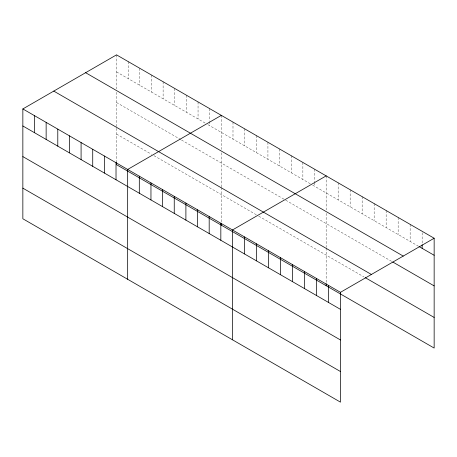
<?xml version="1.0" encoding="UTF-8"?>
<svg xmlns="http://www.w3.org/2000/svg" width="457" height="457" viewBox="0 0 457 457"><rect width="100%" height="100%" fill="white"/><g stroke="black" fill="none" stroke-linecap="round" stroke-linejoin="round"><path stroke-width="0.34" stroke-dasharray="2.29 1.71" d="M116.529 71.898L205.404 123.207M207.861 124.624L310.223 183.725M312.674 185.136L418.549 246.266M116.529 102.517L180.886 139.671M181.503 140.025L285.088 199.835M285.705 200.189L392.152 261.644M116.529 134.061L151.467 154.232M153.918 155.648L256.28 214.75M258.736 216.161L363.955 276.913M422.154 232.727L422.154 244.084M410.152 224.381L410.152 241.416M398.156 217.452L398.156 234.492M386.154 210.523L386.154 227.563M374.157 203.594L374.157 220.634M362.155 196.67L362.155 213.705M350.159 189.741L350.159 206.781M338.157 182.811L338.157 199.852M326.161 175.888L326.161 209.934M326.161 213.339L326.161 247.38M326.161 248.082L326.161 282.986M314.513 169.164L314.513 181.943M314.513 182.651L314.513 186.199M302.865 162.441L302.865 179.475M291.218 155.717L291.218 172.752M279.575 148.993L279.575 166.028M267.928 142.264L267.928 159.304M256.28 135.54L256.28 152.581M244.638 128.817L244.638 145.857M232.99 122.093L232.99 139.134M221.342 115.37L221.342 149.422M221.342 152.821L221.342 186.867M221.342 187.564L221.342 222.473M209.7 108.646L209.7 120.717M209.7 121.425L209.7 125.686M198.052 101.922L198.052 118.963M186.405 95.199L186.405 112.239M174.757 88.475L174.757 105.516M163.115 81.752L163.115 98.792M151.467 75.028L151.467 92.068M139.819 68.304L139.819 85.345M128.177 61.581L128.177 78.621M116.529 54.857L116.529 88.904M116.529 92.308L116.529 161.961"/><path stroke-width="0.69" d="M22.85 108.943L340.471 292.32L340.471 402.143L22.85 218.766L22.85 108.943L116.529 54.857L434.15 238.234L434.15 348.057L116.529 164.68L116.529 162.641M221.342 115.37L127.663 169.456L127.663 279.278M326.161 175.888L232.482 229.968L232.482 339.797M340.471 292.32L434.15 238.234M419.149 246.614L434.15 255.274M85.613 72.703L403.234 256.08M392.752 261.992L434.15 285.893M53.766 91.092L371.387 274.468M365.154 277.605L434.15 317.438M22.85 125.978L340.471 309.355M22.85 156.597L340.471 339.974M22.85 188.147L340.471 371.524M422.154 244.798L422.154 248.345M328.474 285.391L328.474 302.431M326.161 283.671L326.161 285.711M316.473 278.462L316.473 295.502M304.476 271.538L304.476 288.573M292.474 264.609L292.474 281.649M280.478 257.679L280.478 274.72M268.476 250.756L268.476 267.791M256.48 243.827L256.48 260.867M244.478 236.897L244.478 253.938M221.342 223.153L221.342 225.198M220.834 223.245L220.834 240.285M209.186 216.521L209.186 233.561M197.544 209.797L197.544 226.838M185.896 203.074L185.896 220.114M174.248 196.35L174.248 213.39M162.601 189.626L162.601 206.667M150.959 182.903L150.959 199.943M139.311 176.179L139.311 193.22M116.021 162.732L116.021 179.772M104.373 156.008L104.373 173.049M92.725 149.285L92.725 166.325M81.083 142.561L81.083 159.602M69.435 135.838L69.435 152.878M57.788 129.114L57.788 146.154M46.14 122.39L46.14 139.431M34.498 115.667L34.498 132.701"/></g></svg>
